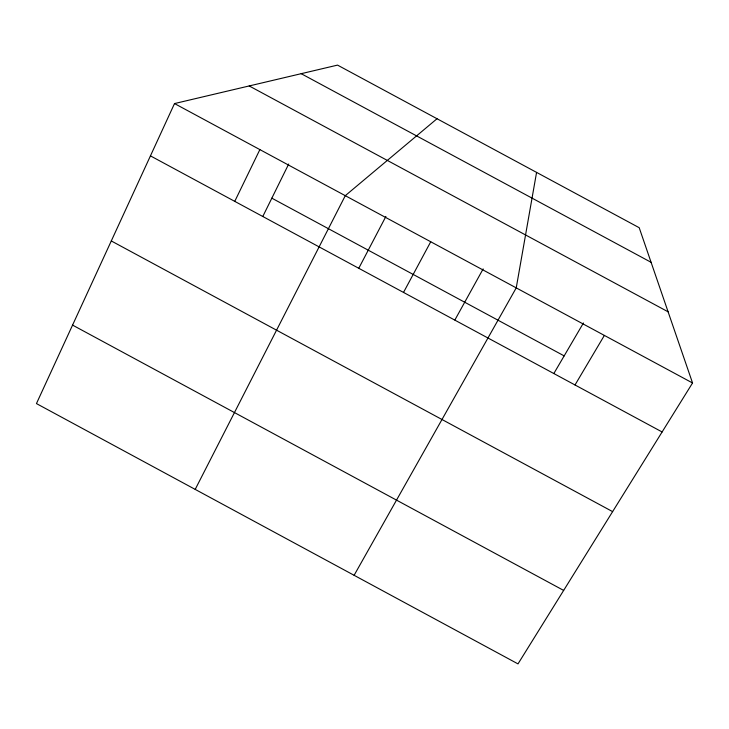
<?xml version="1.0" encoding="UTF-8"?>
<svg xmlns="http://www.w3.org/2000/svg" width="729" height="729" viewBox="0 0 729 729"><rect width="100%" height="100%" fill="white"/><g stroke="black" fill="none" stroke-linecap="round" stroke-linejoin="round"><path stroke-width="1.09" d="M536.571 172.39L516.232 287.882L354.112 575.299M174.513 103.564L36.45 403.584L518 663.891L692.55 382.98L639.205 227.712L337.536 65.109L174.513 103.564L692.55 382.98M234.756 201.368L259.87 149.6M262.85 216.376L288.702 164.016M195.199 489.396L345.282 195.673L437.026 118.736M358.832 268.172L385.896 216.449M403.511 292.429L430.73 241.764M454.878 319.995L483.154 268.91M553.894 373.43L583.428 322.993M575.017 384.967L604.368 335.422M301.195 73.684L651.088 262.303M249.209 85.949L668.101 311.812M271.835 198.17L564.164 355.889M150.438 155.869L662.114 431.969M111.291 240.953L612.615 511.621M72.563 325.107L563.654 590.417"/></g></svg>
